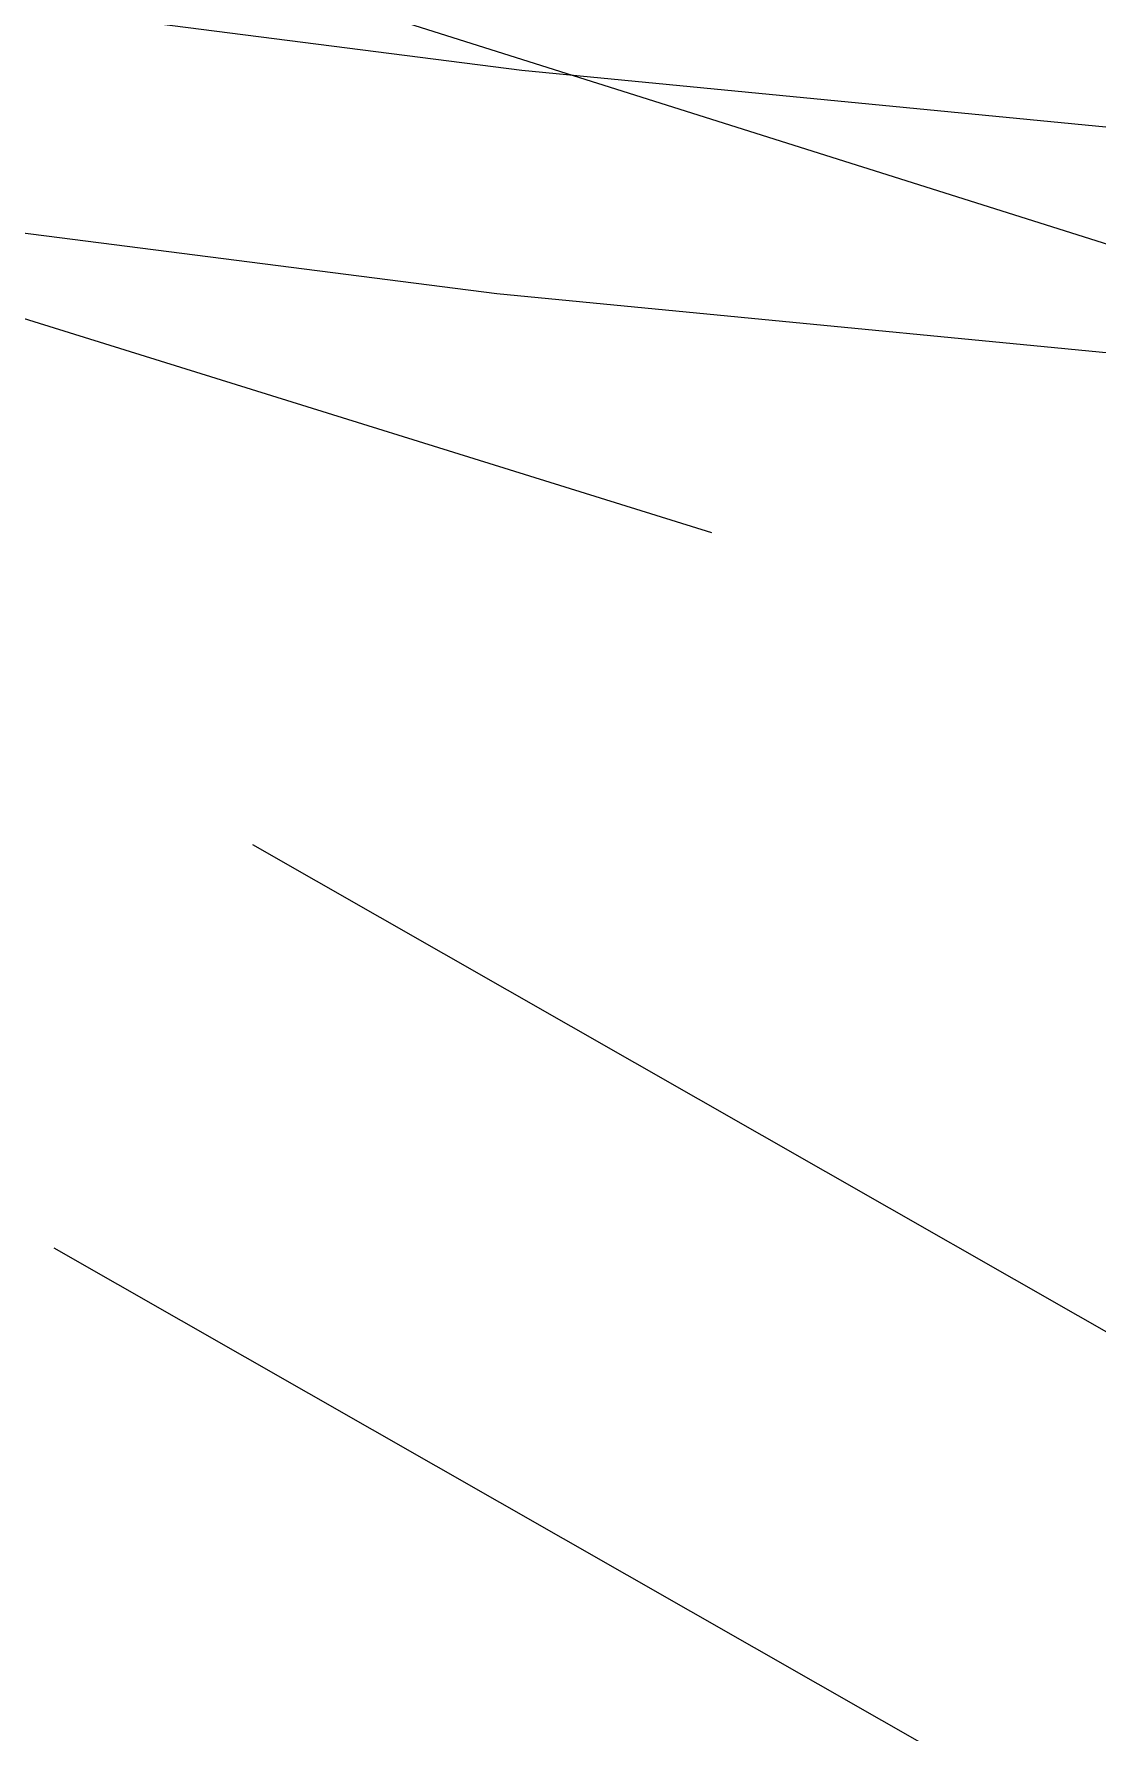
# Model space of a CAD drawing. Header units: metres. Extents: x -2743 to 126, y 13385 to 13916.
# Drawn here: x -1890.82 to -1889.635, y 13646.423 to 13648.315 of the extents above; entities that cross this region are included whole.
import ezdxf

# ---------------------------------------------------------------- set-up
doc = ezdxf.new("R2010")
doc.units = ezdxf.units.M
for name, color, linetype in [('output[1-12]_3_ДЖКХ-24_03233kl$0$Красные линии', 7, 'Continuous'), ('output[1-12]_3_ДЖКХ-24_03233up$0$Кабель связи', 7, 'Continuous'), ('output[1-12]_3_ДЖКХ-24_03233up$0$Канализация самотёчная', 7, 'Continuous')]:
    doc.layers.add(name, color=color, linetype=linetype)

msp = doc.modelspace()

# ---------------------------------------------------------------- linework, layer by layer
at = {"layer": 'output[1-12]_3_ДЖКХ-24_03233kl$0$Красные линии'}
msp.add_lwpolyline([(-1890.304, 13648.0258), (-1888.4933, 13647.8502), (-1888.4692, 13648.099), (-1890.276, 13648.2742), (-1891.4473, 13648.4241), (-1891.4791, 13648.1761), (-1890.304, 13648.0258)], close=True, dxfattribs=at)
at = {"layer": 'output[1-12]_3_ДЖКХ-24_03233up$0$Кабель связи'}
for points in [[(-1890.576, 13647.4116), (-1887.5306, 13645.6738)], [(-1890.7976, 13646.9624), (-1887.7491, 13645.2228)]]:
    msp.add_lwpolyline(points, dxfattribs=at)
at = {"layer": 'output[1-12]_3_ДЖКХ-24_03233up$0$Канализация самотёчная'}
for points in [[(-1923.1279, 13658.671), (-1887.0253, 13647.2593)], [(-1890.0643, 13647.7589), (-1891.4965, 13648.2047)]]:
    msp.add_lwpolyline(points, dxfattribs=at)

doc.saveas('drawing.dxf')
